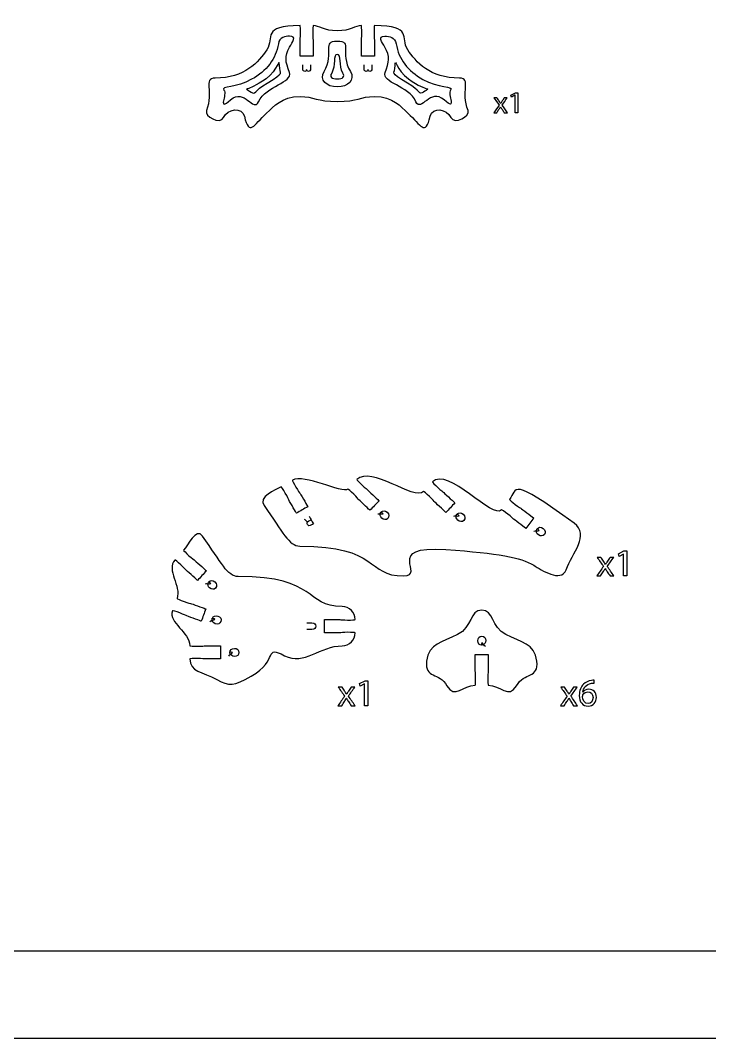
# Model space of a CAD drawing. Extents: x 0 to 1000, y 0 to 600.
# Drawn here: x 480.9 to 638.4, y 0 to 232.9 of the extents above; entities that cross this region are included whole.
import ezdxf

# ---------------------------------------------------------------- set-up
doc = ezdxf.new("R2010")
doc.units = 0
doc.header["$MEASUREMENT"] = 0
doc.layers.add('DEFAULT', color=7, linetype='CONTINUOUS')

msp = doc.modelspace()

# ---------------------------------------------------------------- linework, layer by layer
at = {"layer": 'DEFAULT', "color": 250}
for points in [[(0.05, 600.05), (1000.05, 600.05), (1000.05, 0.05), (0.05, 0.05)], [(593.99, 215.74), (593.97, 215.74), (593.17, 215.31), (593.05, 215.79), (594.06, 216.32), (594.59, 216.32), (594.59, 211.74), (593.99, 211.74)], [(618.75, 110.84), (618.74, 110.84), (617.74, 110.3), (617.59, 110.89), (618.85, 111.56), (619.51, 111.56), (619.51, 105.83), (618.76, 105.83), (618.76, 110.84)], [(559.61, 81.17), (559.59, 81.17), (558.6, 80.63), (558.45, 81.22), (559.7, 81.89), (560.36, 81.89), (560.36, 76.16), (559.61, 76.16), (559.61, 81.17)]]:
    msp.add_lwpolyline(points, close=True, dxfattribs=at)
msp.add_lwpolyline([(349.46, 570.05), (980.05, 570.05), (980.05, 20.05), (203.88, 20.05), (203.88, 570.05), (223.88, 570.05)], dxfattribs=at)
at = {"layer": 'DEFAULT', "color": 1}
for points, knots in [([(579.34, 210.64), (578.41, 212.62), (575.13, 213.18), (574.59, 210.94), (573.46, 206.23), (572.5, 208.9), (569.51, 211.63), (567.8, 213.18), (566.19, 215.44), (561.86, 215.44), (558.63, 215.44), (558.06, 214.31), (553.36, 214.31), (548.66, 214.31), (548.09, 215.44), (544.86, 215.44), (540.53, 215.44), (538.92, 213.18), (537.21, 211.63), (534.22, 208.91), (533.25, 206.23), (532.13, 210.94), (531.59, 213.18), (528.31, 212.62), (527.38, 210.64), (526.57, 208.94), (522.94, 210.95), (523.46, 212.22), (525.19, 216.55), (522.63, 219.65), (525.45, 219.65), (532.16, 219.65), (535.44, 223.35), (537.26, 226.15), (539.07, 228.96), (535.88, 231.65), (544.86, 231.65), (544.91, 231.61), (544.96, 230.85), (544.96, 229.9), (544.96, 228.93), (544.86, 228.32), (544.86, 228.15), (544.86, 226.98), (544.86, 225.81), (544.86, 224.65), (545.86, 224.65), (546.86, 224.65), (547.86, 224.65), (547.86, 225.81), (547.86, 226.98), (547.86, 228.15), (547.86, 228.32), (547.76, 228.93), (547.76, 229.9), (547.76, 230.86), (547.8, 231.65), (547.86, 231.65), (549.24, 231.65), (550.32, 230.47), (553.36, 230.47), (556.4, 230.47), (557.48, 231.65), (558.86, 231.65), (558.92, 231.65), (558.96, 230.87), (558.96, 229.9), (558.96, 228.93), (558.86, 228.32), (558.86, 228.15), (558.86, 226.98), (558.86, 225.81), (558.86, 224.65), (559.86, 224.65), (560.86, 224.65), (561.86, 224.65), (561.86, 225.81), (561.86, 226.98), (561.86, 228.15), (561.86, 228.32), (561.76, 228.93), (561.76, 229.9), (561.76, 230.85), (561.81, 231.61), (561.86, 231.65), (570.84, 231.65), (567.65, 228.96), (569.46, 226.15), (571.28, 223.35), (574.56, 219.65), (581.27, 219.65), (584.09, 219.65), (581.52, 216.55), (583.27, 212.22), (583.78, 210.95), (580.15, 208.94), (579.34, 210.64)], [1, 1, 1, 1, 2, 2, 2, 3, 3, 3, 4, 4, 4, 5, 5, 5, 6, 6, 6, 7, 7, 7, 8, 8, 8, 9, 9, 9, 10, 10, 10, 11, 11, 11, 12, 12, 12, 13, 13, 13, 14, 14, 14, 15, 15, 15, 24.93, 24.93, 24.93, 33.43, 33.43, 33.43, 43.36, 43.36, 43.36, 44.36, 44.36, 44.36, 45.36, 45.36, 45.36, 46.36, 46.36, 46.36, 47.36, 47.36, 47.36, 48.36, 48.36, 48.36, 49.36, 49.36, 49.36, 59.29, 59.29, 59.29, 67.79, 67.79, 67.79, 77.72, 77.72, 77.72, 78.72, 78.72, 78.72, 79.72, 79.72, 79.72, 80.72, 80.72, 80.72, 81.72, 81.72, 81.72, 82.72, 82.72, 82.72, 83.72, 83.72, 83.72, 83.72]), ([(605.66, 107.26), (604.5, 104.2), (599.98, 107.22), (598.26, 108.27), (595.2, 110.14), (590.3, 111.01), (578.18, 111.88), (563.83, 112.92), (573.73, 105.83), (568.52, 105.83), (559.92, 105.83), (563.13, 112.67), (544.78, 112.67), (542.31, 112.67), (540.97, 115.83), (536.62, 121.92), (535.17, 123.94), (539.22, 125.48), (540.52, 126.23), (540.57, 126.26), (541, 125.6), (541.49, 124.77), (541.97, 123.93), (542.19, 123.35), (542.28, 123.2), (542.71, 122.44), (544.03, 120.17), (544.03, 120.17), (544.89, 120.67), (545.76, 121.17), (546.62, 121.67), (546.62, 121.67), (545.31, 123.94), (544.87, 124.7), (544.78, 124.85), (544.39, 125.33), (543.91, 126.17), (543.43, 127), (543.07, 127.71), (543.12, 127.73), (545.72, 129.23), (554.55, 124.66), (555.78, 125.69), (555.82, 125.73), (556.41, 125.22), (557.11, 124.55), (557.81, 123.88), (558.18, 123.39), (558.3, 123.27), (558.93, 122.66), (560.82, 120.84), (560.82, 120.84), (561.52, 121.56), (562.21, 122.28), (562.9, 123), (562.9, 123), (561.01, 124.82), (560.38, 125.43), (560.25, 125.55), (559.75, 125.9), (559.05, 126.57), (558.36, 127.24), (557.82, 127.81), (557.86, 127.85), (560.98, 131.17), (571.02, 122.95), (573.08, 125.13), (573.13, 125.17), (573.72, 124.66), (574.42, 124.01), (575.13, 123.35), (575.5, 122.85), (575.63, 122.73), (576.27, 122.14), (578.18, 120.34), (578.18, 120.34), (578.86, 121.07), (579.55, 121.8), (580.23, 122.53), (580.23, 122.53), (578.32, 124.32), (577.68, 124.92), (577.56, 125.05), (577.04, 125.39), (576.34, 126.05), (575.63, 126.71), (575.09, 127.28), (575.13, 127.32), (578.49, 130.9), (589.05, 118.57), (590.88, 120.95), (590.91, 121), (591.56, 120.55), (592.33, 119.97), (593.09, 119.38), (593.52, 118.93), (593.66, 118.83), (594.35, 118.29), (596.44, 116.7), (596.44, 116.7), (597.04, 117.49), (597.65, 118.29), (598.26, 119.08), (598.26, 119.08), (596.17, 120.67), (595.48, 121.21), (595.34, 121.31), (594.8, 121.61), (594.03, 122.19), (593.26, 122.78), (592.67, 123.29), (592.7, 123.33), (594.52, 125.72), (592.65, 128.74), (607.47, 117.89), (611.13, 115.21), (607.1, 111.04), (605.66, 107.26)], [1, 1, 1, 1, 2, 2, 2, 3, 3, 3, 4, 4, 4, 5, 5, 5, 6, 6, 6, 7, 7, 7, 8, 8, 8, 9, 9, 9, 10, 10, 10, 18.503952, 18.503952, 18.503952, 19.503952, 19.503952, 19.503952, 20.503952, 20.503952, 20.503952, 21.503952, 21.503952, 21.503952, 22.503952, 22.503952, 22.503952, 23.503952, 23.503952, 23.503952, 24.503952, 24.503952, 24.503952, 25.503952, 25.503952, 25.503952, 34.00507, 34.00507, 34.00507, 35.00507, 35.00507, 35.00507, 36.00507, 36.00507, 36.00507, 37.00507, 37.00507, 37.00507, 38.00507, 38.00507, 38.00507, 39.00507, 39.00507, 39.00507, 40.00507, 40.00507, 40.00507, 41.00507, 41.00507, 41.00507, 49.501898, 49.501898, 49.501898, 50.501898, 50.501898, 50.501898, 51.501898, 51.501898, 51.501898, 52.501898, 52.501898, 52.501898, 53.501898, 53.501898, 53.501898, 54.501898, 54.501898, 54.501898, 55.501898, 55.501898, 55.501898, 56.501898, 56.501898, 56.501898, 65.006203, 65.006203, 65.006203, 66.006203, 66.006203, 66.006203, 67.006203, 67.006203, 67.006203, 68.006203, 68.006203, 68.006203, 69.006203, 69.006203, 69.006203, 70.006203, 70.006203, 70.006203, 70.006203]), ([(555.71, 92.95), (556.67, 92.95), (557.46, 92.91), (557.46, 92.85), (557.46, 91.2), (556.12, 89.86), (554.46, 89.86), (549.55, 89.86), (545.72, 85.29), (541.33, 87.59), (536.44, 90.14), (540.15, 86.57), (533.71, 82.95), (529.63, 80.64), (528.67, 80.62), (525.85, 82.16), (522.55, 83.98), (519.68, 83.86), (519.68, 86.86), (519.68, 86.91), (520.47, 86.96), (521.43, 86.96), (522.4, 86.96), (523.01, 86.86), (523.18, 86.86), (524.35, 86.86), (525.52, 86.86), (526.68, 86.86), (526.68, 87.86), (526.68, 88.86), (526.68, 89.86), (525.52, 89.86), (524.35, 89.86), (523.18, 89.86), (523.01, 89.86), (522.4, 89.76), (521.43, 89.76), (520.47, 89.76), (519.68, 89.8), (519.68, 89.86), (519.68, 93.03), (514.69, 95.06), (515.71, 97.87), (515.73, 97.93), (516.48, 97.7), (517.39, 97.37), (518.3, 97.04), (518.83, 96.74), (519, 96.68), (519.82, 96.38), (522.29, 95.48), (522.29, 95.48), (522.63, 96.41), (522.97, 97.35), (523.31, 98.29), (523.31, 98.29), (520.85, 99.19), (520.03, 99.49), (519.86, 99.55), (519.26, 99.66), (518.35, 100), (517.44, 100.33), (516.72, 100.64), (516.74, 100.69), (517.77, 103.51), (514.22, 107.26), (516.23, 109.48), (516.27, 109.53), (516.88, 109.04), (517.6, 108.39), (518.32, 107.74), (518.7, 107.26), (518.83, 107.14), (519.48, 106.56), (521.43, 104.8), (521.43, 104.8), (522.1, 105.54), (522.77, 106.28), (523.44, 107.03), (523.44, 107.03), (521.49, 108.78), (520.84, 109.37), (520.71, 109.48), (520.19, 109.82), (519.47, 110.47), (518.75, 111.11), (518.2, 111.67), (518.24, 111.71), (519.24, 112.83), (521.11, 116.97), (522.56, 114.95), (526.91, 108.86), (528.25, 105.7), (530.72, 105.7), (549.07, 105.7), (545.86, 98.85), (554.46, 98.85), (556.12, 98.85), (557.46, 97.51), (557.46, 95.85), (557.46, 95.8), (556.68, 95.75), (555.71, 95.75), (554.74, 95.75), (554.14, 95.85), (553.96, 95.85), (552.79, 95.85), (551.63, 95.85), (550.46, 95.85), (550.46, 94.85), (550.46, 93.85), (550.46, 92.85), (551.63, 92.85), (552.79, 92.85), (553.96, 92.85), (554.13, 92.85), (554.74, 92.95), (555.71, 92.95)], [1, 1, 1, 1, 2, 2, 2, 3, 3, 3, 4, 4, 4, 5, 5, 5, 6, 6, 6, 7, 7, 7, 8, 8, 8, 9, 9, 9, 18.92, 18.92, 18.92, 27.43, 27.43, 27.43, 37.35, 37.35, 37.35, 38.35, 38.35, 38.35, 39.35, 39.35, 39.35, 40.35, 40.35, 40.35, 41.35, 41.35, 41.35, 42.35, 42.35, 42.35, 43.35, 43.35, 43.35, 51.844027, 51.844027, 51.844027, 52.844027, 52.844027, 52.844027, 53.844027, 53.844027, 53.844027, 54.844027, 54.844027, 54.844027, 55.844027, 55.844027, 55.844027, 56.844027, 56.844027, 56.844027, 57.844027, 57.844027, 57.844027, 58.844027, 58.844027, 58.844027, 67.35475, 67.35475, 67.35475, 68.35475, 68.35475, 68.35475, 69.35475, 69.35475, 69.35475, 70.35475, 70.35475, 70.35475, 71.35475, 71.35475, 71.35475, 72.35475, 72.35475, 72.35475, 73.35475, 73.35475, 73.35475, 74.35475, 74.35475, 74.35475, 75.35475, 75.35475, 75.35475, 76.35475, 76.35475, 76.35475, 86.27475, 86.27475, 86.27475, 94.77475, 94.77475, 94.77475, 104.69475, 104.69475, 104.69475, 105.69475, 105.69475, 105.69475, 105.69475]), ([(594.32, 80.74), (592.58, 77.59), (590.56, 80.86), (587.87, 80.86), (587.82, 80.86), (587.77, 81.64), (587.77, 82.61), (587.77, 83.58), (587.87, 84.18), (587.87, 84.36), (587.87, 85.53), (587.87, 86.69), (587.87, 87.86), (586.87, 87.86), (585.87, 87.86), (584.87, 87.86), (584.87, 86.69), (584.87, 85.53), (584.87, 84.36), (584.87, 84.18), (584.97, 83.58), (584.97, 82.61), (584.97, 81.64), (584.93, 80.86), (584.87, 80.86), (582.18, 80.86), (580.17, 77.59), (578.42, 80.74), (576.68, 83.89), (573.28, 82.32), (573.78, 86.35), (574.28, 90.39), (577.35, 90.7), (580.83, 92.42), (584.32, 94.14), (583.57, 98.01), (586.37, 98.01), (589.17, 98.01), (588.43, 94.14), (591.91, 92.42), (595.4, 90.7), (598.47, 90.39), (598.97, 86.35), (599.46, 82.32), (596.06, 83.89), (594.32, 80.74)], [1, 1, 1, 1, 2, 2, 2, 3, 3, 3, 4, 4, 4, 13.92, 13.92, 13.92, 22.42, 22.42, 22.42, 32.34, 32.34, 32.34, 33.34, 33.34, 33.34, 34.34, 34.34, 34.34, 35.34, 35.34, 35.34, 36.34, 36.34, 36.34, 37.34, 37.34, 37.34, 38.34, 38.34, 38.34, 39.34, 39.34, 39.34, 40.34, 40.34, 40.34, 41.34, 41.34, 41.34, 41.34])]:
    msp.add_open_spline(points, degree=3, knots=knots, dxfattribs=at)
at = {"layer": 'DEFAULT', "color": 5}
for points, knots in [([(542.46, 226.7), (541.25, 224.62), (541.53, 223.37), (542.41, 220.96), (543.28, 218.55), (537.05, 218.01), (535.38, 214.25), (534.25, 211.73), (532.12, 217.49), (528.96, 214.69), (525.79, 211.89), (528.34, 216.06), (527.47, 216.93), (526.6, 217.8), (530.32, 217.45), (533.78, 219.38), (537.23, 221.31), (539.33, 223.95), (539.91, 227.53), (540.13, 228.94), (541.48, 229.24), (542.46, 229.26), (544.22, 229.28), (543.18, 227.94), (542.46, 226.7)], [0, 0, 0, 0, 1, 1, 1, 2, 2, 2, 3, 3, 3, 4, 4, 4, 5, 5, 5, 6, 6, 6, 7, 7, 7, 8, 8, 8, 8]), ([(564.26, 226.7), (565.47, 224.62), (565.19, 223.36), (564.31, 220.96), (563.44, 218.55), (569.66, 218), (571.34, 214.25), (572.47, 211.73), (574.6, 217.48), (577.76, 214.68), (580.93, 211.88), (578.38, 216.05), (579.25, 216.92), (580.12, 217.79), (576.39, 217.44), (572.94, 219.37), (569.49, 221.3), (567.38, 223.95), (566.81, 227.53), (566.59, 228.94), (565.24, 229.24), (564.26, 229.25), (562.5, 229.28), (563.54, 227.93), (564.26, 226.7)], [0, 0, 0, 0, 1, 1, 1, 2, 2, 2, 3, 3, 3, 4, 4, 4, 5, 5, 5, 6, 6, 6, 7, 7, 7, 8, 8, 8, 8]), ([(553.36, 217.63), (555.84, 217.63), (557.47, 219.27), (556.38, 221.14), (553.79, 225.58), (557.03, 228.13), (553.36, 228.13), (549.69, 228.13), (552.93, 225.58), (550.34, 221.15), (549.24, 219.27), (550.88, 217.63), (553.36, 217.63)], [0, 0, 0, 0, 1, 1, 1, 2, 2, 2, 3, 3, 3, 4, 4, 4, 4])]:
    msp.add_open_spline(points, degree=3, knots=knots, dxfattribs=at)
at = {"layer": 'DEFAULT', "color": 3}
for points in [[(537.31, 218.51), (534.32, 216.72), (534.67, 215.75), (533.65, 216.47), (531.72, 217.84), (532.41, 216.14), (537.08, 219.51), (539.91, 221.54), (540.09, 224.57), (540.13, 222.54), (540.17, 220.5), (541.64, 221.1), (537.31, 218.51)], [(553.36, 219.47), (552.14, 219.47), (551.52, 219.91), (552.08, 220.82), (553.08, 222.47), (552.31, 225.09), (553.36, 225.09), (554.41, 225.09), (553.63, 222.47), (554.64, 220.82), (555.2, 219.91), (554.58, 219.47), (553.36, 219.47)], [(569.41, 218.5), (572.4, 216.71), (572.05, 215.74), (573.06, 216.46), (574.99, 217.83), (574.31, 216.13), (569.64, 219.49), (566.81, 221.53), (566.63, 224.56), (566.59, 222.53), (566.55, 220.49), (565.08, 221.1), (569.41, 218.5)]]:
    msp.add_open_spline(points, degree=3, knots=[0, 0, 0, 0, 1, 1, 1, 2, 2, 2, 3, 3, 3, 4, 4, 4, 4], dxfattribs=at)
at = {"layer": 'DEFAULT', "color": 250}
for points, knots in [([(547.23, 222.68), (547.23, 222.31), (547.23, 221.93), (547.23, 221.56), (547.23, 221.4), (547.09, 221.19), (546.78, 221.19), (546.58, 221.19), (546.38, 221.42), (546.36, 221.64), (546.36, 221.41), (546.25, 221.19), (545.91, 221.19), (545.72, 221.19), (545.48, 221.32), (545.48, 221.82), (545.48, 222.1), (545.48, 222.39), (545.48, 222.67)], [0, 0, 0, 0, 3.16, 3.16, 3.16, 4.16, 4.16, 4.16, 5.16, 5.16, 5.16, 6.16, 6.16, 6.16, 7.16, 7.16, 7.16, 9.58, 9.58, 9.58, 9.58]), ([(561.24, 222.68), (561.24, 222.31), (561.24, 221.93), (561.24, 221.56), (561.24, 221.4), (561.1, 221.19), (560.78, 221.19), (560.59, 221.19), (560.39, 221.42), (560.37, 221.64), (560.36, 221.41), (560.25, 221.19), (559.92, 221.19), (559.73, 221.19), (559.49, 221.32), (559.49, 221.82), (559.49, 222.1), (559.49, 222.39), (559.49, 222.67)], [0, 0, 0, 0, 3.16, 3.16, 3.16, 4.16, 4.16, 4.16, 5.16, 5.16, 5.16, 6.16, 6.16, 6.16, 7.16, 7.16, 7.16, 9.58, 9.58, 9.58, 9.58]), ([(589.86, 215.15), (590.02, 214.91), (590.18, 214.66), (590.35, 214.42), (590.47, 214.23), (590.58, 214.05), (590.69, 213.86), (590.7, 213.86), (590.71, 213.86), (590.71, 213.86), (590.83, 214.07), (590.94, 214.24), (591.05, 214.43), (591.21, 214.67), (591.37, 214.91), (591.53, 215.15), (591.75, 215.15), (591.98, 215.15), (592.2, 215.15), (591.81, 214.6), (591.42, 214.05), (591.04, 213.5), (591.44, 212.91), (591.84, 212.33), (592.24, 211.74), (592, 211.74), (591.77, 211.74), (591.53, 211.74), (591.36, 211.99), (591.2, 212.25), (591.03, 212.51), (590.9, 212.7), (590.78, 212.89), (590.66, 213.1), (590.66, 213.1), (590.65, 213.1), (590.65, 213.1), (590.54, 212.89), (590.42, 212.71), (590.29, 212.51), (590.12, 212.25), (589.96, 211.99), (589.8, 211.74), (589.57, 211.74), (589.34, 211.74), (589.11, 211.74), (589.52, 212.32), (589.92, 212.9), (590.32, 213.48), (589.94, 214.04), (589.55, 214.59), (589.17, 215.15), (589.4, 215.15), (589.63, 215.15), (589.86, 215.15)], [1.96, 1.96, 1.96, 1.96, 4.456157, 4.456157, 4.456157, 5.456157, 5.456157, 5.456157, 5.516157, 5.516157, 5.516157, 6.516157, 6.516157, 6.516157, 8.984598, 8.984598, 8.984598, 10.884598, 10.884598, 10.884598, 16.611063, 16.611063, 16.611063, 22.657549, 22.657549, 22.657549, 24.657549, 24.657549, 24.657549, 27.259241, 27.259241, 27.259241, 28.259241, 28.259241, 28.259241, 28.299241, 28.299241, 28.299241, 29.299241, 29.299241, 29.299241, 31.890071, 31.890071, 31.890071, 33.830071, 33.830071, 33.830071, 39.849805, 39.849805, 39.849805, 45.614005, 45.614005, 45.614005, 47.574005, 47.574005, 47.574005, 47.574005]), ([(545.78, 118.85), (545.84, 118.82), (545.98, 118.7), (546.17, 118.52), (546.44, 118.27), (546.58, 118.25), (546.86, 118.4), (547.03, 118.49), (547.19, 118.59), (547.36, 118.69)], [0, 0, 0, 0, 1, 1, 1, 2, 2, 2, 3.653421, 3.653421, 3.653421, 3.653421]), ([(546.9, 119.5), (547.23, 118.92), (547.56, 118.35), (547.9, 117.77), (547.79, 117.68), (547.64, 117.57), (547.48, 117.49), (547.24, 117.34), (547.06, 117.3), (546.89, 117.33), (546.76, 117.36), (546.64, 117.45), (546.57, 117.59), (546.43, 117.82), (546.45, 118.17), (546.77, 118.35)], [0, 0, 0, 0, 5.649867, 5.649867, 5.649867, 6.649867, 6.649867, 6.649867, 7.649867, 7.649867, 7.649867, 8.649867, 8.649867, 8.649867, 9.649867, 9.649867, 9.649867, 9.649867]), ([(562.61, 120), (562.85, 120.15), (563.61, 119.92), (563.83, 120.03), (563.87, 120.05), (563.39, 120.44), (563.42, 120.47), (563.77, 120.8), (564.31, 120.85), (564.78, 120.4), (565.24, 119.95), (565.27, 119.38), (564.89, 118.98), (564.51, 118.59), (563.96, 118.63), (563.53, 119.04), (563.15, 119.4), (563.1, 119.88), (563.2, 120.11), (563.3, 120.33), (563.4, 120.45), (563.4, 120.45)], [0, 0, 0, 0, 1, 1, 1, 2, 2, 2, 3, 3, 3, 4, 4, 4, 5, 5, 5, 6, 6, 6, 7, 7, 7, 7]), ([(579.97, 119.53), (580.21, 119.68), (580.97, 119.45), (581.19, 119.57), (581.23, 119.59), (580.75, 119.97), (580.78, 120), (581.12, 120.34), (581.66, 120.4), (582.13, 119.95), (582.61, 119.51), (582.64, 118.94), (582.27, 118.54), (581.89, 118.13), (581.34, 118.17), (580.9, 118.58), (580.52, 118.93), (580.47, 119.41), (580.56, 119.64), (580.66, 119.86), (580.75, 119.98), (580.75, 119.98)], [0, 0, 0, 0, 1, 1, 1, 2, 2, 2, 3, 3, 3, 4, 4, 4, 5, 5, 5, 6, 6, 6, 7, 7, 7, 7]), ([(598.31, 116.07), (598.53, 116.25), (599.31, 116.1), (599.51, 116.24), (599.55, 116.26), (599.04, 116.6), (599.06, 116.63), (599.37, 117), (599.9, 117.11), (600.41, 116.72), (600.93, 116.32), (601.02, 115.76), (600.69, 115.32), (600.35, 114.89), (599.8, 114.86), (599.32, 115.22), (598.91, 115.54), (598.81, 116.01), (598.88, 116.25), (598.95, 116.48), (599.03, 116.61), (599.03, 116.61)], [0, 0, 0, 0, 1, 1, 1, 2, 2, 2, 3, 3, 3, 4, 4, 4, 5, 5, 5, 6, 6, 6, 7, 7, 7, 7]), ([(613.6, 110.09), (613.8, 109.79), (614, 109.48), (614.2, 109.18), (614.36, 108.94), (614.5, 108.72), (614.63, 108.48), (614.64, 108.48), (614.65, 108.48), (614.66, 108.48), (614.8, 108.74), (614.94, 108.96), (615.09, 109.19), (615.29, 109.49), (615.49, 109.79), (615.69, 110.09), (615.97, 110.09), (616.25, 110.09), (616.53, 110.09), (616.04, 109.41), (615.56, 108.72), (615.07, 108.03), (615.57, 107.3), (616.07, 106.56), (616.57, 105.83), (616.28, 105.83), (615.98, 105.83), (615.69, 105.83), (615.48, 106.15), (615.27, 106.47), (615.06, 106.79), (614.9, 107.03), (614.75, 107.27), (614.61, 107.53), (614.6, 107.53), (614.59, 107.53), (614.59, 107.53), (614.45, 107.27), (614.3, 107.04), (614.14, 106.79), (613.93, 106.47), (613.73, 106.15), (613.52, 105.83), (613.24, 105.83), (612.95, 105.83), (612.67, 105.83), (613.17, 106.55), (613.68, 107.28), (614.19, 108), (613.7, 108.7), (613.22, 109.4), (612.74, 110.09), (613.03, 110.09), (613.31, 110.09), (613.6, 110.09)], [0, 0, 0, 0, 3.117992, 3.117992, 3.117992, 4.11817, 4.11817, 4.11817, 4.198185, 4.198185, 4.198185, 5.198363, 5.198363, 5.198363, 8.280293, 8.280293, 8.280293, 10.660719, 10.660719, 10.660719, 17.817198, 17.817198, 17.817198, 25.376656, 25.376656, 25.376656, 27.877103, 27.877103, 27.877103, 31.122879, 31.122879, 31.122879, 32.123058, 32.123058, 32.123058, 32.173067, 32.173067, 32.173067, 33.173246, 33.173246, 33.173246, 36.408155, 36.408155, 36.408155, 38.828587, 38.828587, 38.828587, 46.350496, 46.350496, 46.350496, 53.552921, 53.552921, 53.552921, 55.983355, 55.983355, 55.983355, 55.983355]), ([(523.24, 104.02), (523.47, 104.18), (524.23, 103.97), (524.45, 104.09), (524.49, 104.11), (524.01, 104.48), (524.03, 104.51), (524.37, 104.86), (524.91, 104.92), (525.39, 104.49), (525.87, 104.05), (525.91, 103.48), (525.55, 103.07), (525.18, 102.67), (524.62, 102.69), (524.18, 103.09), (523.8, 103.44), (523.73, 103.92), (523.82, 104.14), (523.91, 104.37), (524.01, 104.49), (524.01, 104.49)], [0, 0, 0, 0, 1, 1, 1, 2, 2, 2, 3, 3, 3, 4, 4, 4, 5, 5, 5, 6, 6, 6, 7, 7, 7, 7]), ([(524.26, 95.43), (524.42, 95.66), (525.2, 95.75), (525.36, 95.95), (525.39, 95.98), (524.8, 96.15), (524.82, 96.18), (525, 96.63), (525.47, 96.89), (526.08, 96.67), (526.69, 96.45), (526.95, 95.93), (526.76, 95.42), (526.57, 94.91), (526.05, 94.72), (525.49, 94.92), (525, 95.1), (524.76, 95.52), (524.76, 95.76), (524.76, 96.01), (524.8, 96.16), (524.8, 96.16)], [0, 0, 0, 0, 1, 1, 1, 2, 2, 2, 3, 3, 3, 4, 4, 4, 5, 5, 5, 6, 6, 6, 7, 7, 7, 7]), ([(546.39, 95.1), (546.78, 95.1), (547.17, 95.1), (547.57, 95.1), (548.19, 95.1), (548.44, 94.77), (548.44, 94.33), (548.44, 93.92), (548.21, 93.61), (547.58, 93.61), (547.18, 93.61), (546.79, 93.61), (546.39, 93.61)], [0, 0, 0, 0, 3.34, 3.34, 3.34, 4.34, 4.34, 4.34, 5.34, 5.34, 5.34, 8.71, 8.71, 8.71, 8.71]), ([(587.23, 89.73), (586.96, 89.8), (586.61, 90.51), (586.37, 90.59), (586.33, 90.6), (586.38, 89.99), (586.34, 89.99), (585.86, 90.01), (585.45, 90.36), (585.45, 91.02), (585.45, 91.67), (585.84, 92.08), (586.39, 92.08), (586.94, 92.08), (587.3, 91.66), (587.3, 91.06), (587.3, 90.54), (586.98, 90.17), (586.75, 90.09), (586.52, 90), (586.37, 89.99), (586.37, 89.99)], [0, 0, 0, 0, 1, 1, 1, 2, 2, 2, 3, 3, 3, 4, 4, 4, 5, 5, 5, 6, 6, 6, 7, 7, 7, 7]), ([(528.55, 87.5), (528.62, 87.77), (529.33, 88.12), (529.41, 88.36), (529.42, 88.4), (528.81, 88.35), (528.81, 88.39), (528.83, 88.87), (529.18, 89.28), (529.84, 89.28), (530.49, 89.28), (530.9, 88.89), (530.9, 88.34), (530.9, 87.79), (530.48, 87.43), (529.88, 87.43), (529.36, 87.43), (528.99, 87.75), (528.91, 87.98), (528.82, 88.2), (528.81, 88.36), (528.81, 88.36)], [0, 0, 0, 0, 1, 1, 1, 2, 2, 2, 3, 3, 3, 4, 4, 4, 5, 5, 5, 6, 6, 6, 7, 7, 7, 7]), ([(612.03, 81.34), (611.87, 81.35), (611.66, 81.34), (611.45, 81.31), (610.23, 81.1), (609.59, 80.21), (609.45, 79.27), (609.46, 79.27), (609.47, 79.27), (609.48, 79.27), (609.76, 79.64), (610.23, 79.94), (610.86, 79.94), (611.88, 79.94), (612.59, 79.21), (612.59, 78.08), (612.59, 77.04), (611.88, 76.07), (610.69, 76.07), (609.46, 76.07), (608.66, 77.02), (608.66, 78.51), (608.66, 79.64), (609.06, 80.53), (609.63, 81.09), (610.1, 81.56), (610.74, 81.85), (611.46, 81.94), (611.69, 81.97), (611.89, 81.98), (612.03, 81.98), (612.03, 81.77), (612.03, 81.56), (612.03, 81.34)], [1.8, 1.8, 1.8, 1.8, 2.8, 2.8, 2.8, 3.8, 3.8, 3.8, 3.88, 3.88, 3.88, 4.88, 4.88, 4.88, 5.88, 5.88, 5.88, 6.88, 6.88, 6.88, 7.88, 7.88, 7.88, 8.88, 8.88, 8.88, 9.88, 9.88, 9.88, 10.88, 10.88, 10.88, 12.68, 12.68, 12.68, 12.68]), ([(554.45, 80.43), (554.65, 80.12), (554.85, 79.82), (555.05, 79.51), (555.21, 79.28), (555.35, 79.05), (555.48, 78.82), (555.49, 78.82), (555.5, 78.82), (555.51, 78.82), (555.65, 79.08), (555.79, 79.29), (555.94, 79.52), (556.14, 79.83), (556.34, 80.13), (556.54, 80.43), (556.81, 80.43), (557.09, 80.43), (557.37, 80.43), (556.89, 79.74), (556.4, 79.05), (555.92, 78.37), (556.42, 77.63), (556.92, 76.9), (557.42, 76.16), (557.12, 76.16), (556.83, 76.16), (556.54, 76.16), (556.33, 76.48), (556.12, 76.8), (555.91, 77.12), (555.74, 77.37), (555.6, 77.61), (555.45, 77.86), (555.45, 77.86), (555.44, 77.86), (555.43, 77.86), (555.29, 77.61), (555.15, 77.38), (554.99, 77.12), (554.78, 76.8), (554.57, 76.48), (554.37, 76.16), (554.08, 76.16), (553.8, 76.16), (553.52, 76.16), (554.02, 76.89), (554.53, 77.61), (555.03, 78.34), (554.55, 79.03), (554.07, 79.73), (553.59, 80.43), (553.87, 80.43), (554.16, 80.43), (554.45, 80.43)], [0, 0, 0, 0, 3.117992, 3.117992, 3.117992, 4.11817, 4.11817, 4.11817, 4.198185, 4.198185, 4.198185, 5.198363, 5.198363, 5.198363, 8.280293, 8.280293, 8.280293, 10.650717, 10.650717, 10.650717, 17.807196, 17.807196, 17.807196, 25.366655, 25.366655, 25.366655, 27.867101, 27.867101, 27.867101, 31.112878, 31.112878, 31.112878, 32.113056, 32.113056, 32.113056, 32.163065, 32.163065, 32.163065, 33.163244, 33.163244, 33.163244, 36.398153, 36.398153, 36.398153, 38.818585, 38.818585, 38.818585, 46.340494, 46.340494, 46.340494, 53.542919, 53.542919, 53.542919, 55.983355, 55.983355, 55.983355, 55.983355]), ([(605.28, 80.43), (605.48, 80.12), (605.69, 79.82), (605.89, 79.51), (606.05, 79.28), (606.18, 79.05), (606.32, 78.82), (606.33, 78.82), (606.34, 78.82), (606.35, 78.82), (606.49, 79.08), (606.63, 79.29), (606.77, 79.52), (606.97, 79.83), (607.17, 80.13), (607.37, 80.43), (607.65, 80.43), (607.93, 80.43), (608.21, 80.43), (607.72, 79.74), (607.24, 79.05), (606.75, 78.37), (607.25, 77.63), (607.75, 76.9), (608.25, 76.16), (607.96, 76.16), (607.66, 76.16), (607.37, 76.16), (607.16, 76.48), (606.95, 76.8), (606.75, 77.12), (606.58, 77.37), (606.44, 77.61), (606.29, 77.86), (606.28, 77.86), (606.28, 77.86), (606.27, 77.86), (606.13, 77.61), (605.98, 77.38), (605.82, 77.12), (605.62, 76.8), (605.41, 76.48), (605.2, 76.16), (604.92, 76.16), (604.64, 76.16), (604.35, 76.16), (604.86, 76.89), (605.36, 77.61), (605.87, 78.34), (605.39, 79.03), (604.9, 79.73), (604.42, 80.43), (604.71, 80.43), (605, 80.43), (605.28, 80.43)], [0, 0, 0, 0, 3.117992, 3.117992, 3.117992, 4.11817, 4.11817, 4.11817, 4.198185, 4.198185, 4.198185, 5.198363, 5.198363, 5.198363, 8.280293, 8.280293, 8.280293, 10.650717, 10.650717, 10.650717, 17.807196, 17.807196, 17.807196, 25.366655, 25.366655, 25.366655, 27.867101, 27.867101, 27.867101, 31.112878, 31.112878, 31.112878, 32.113056, 32.113056, 32.113056, 32.163065, 32.163065, 32.163065, 33.163244, 33.163244, 33.163244, 36.398153, 36.398153, 36.398153, 38.818585, 38.818585, 38.818585, 46.340494, 46.340494, 46.340494, 53.542919, 53.542919, 53.542919, 55.983355, 55.983355, 55.983355, 55.983355]), ([(611.8, 78.04), (611.8, 78.86), (611.34, 79.35), (610.62, 79.35), (610.16, 79.35), (609.72, 79.06), (609.51, 78.64), (609.46, 78.56), (609.42, 78.44), (609.42, 78.3), (609.44, 77.36), (609.87, 76.66), (610.68, 76.66), (611.36, 76.66), (611.8, 77.22), (611.8, 78.04)], [1, 1, 1, 1, 2, 2, 2, 3, 3, 3, 4, 4, 4, 5, 5, 5, 6, 6, 6, 6])]:
    msp.add_open_spline(points, degree=3, knots=knots, dxfattribs=at)

doc.saveas('drawing.dxf')
